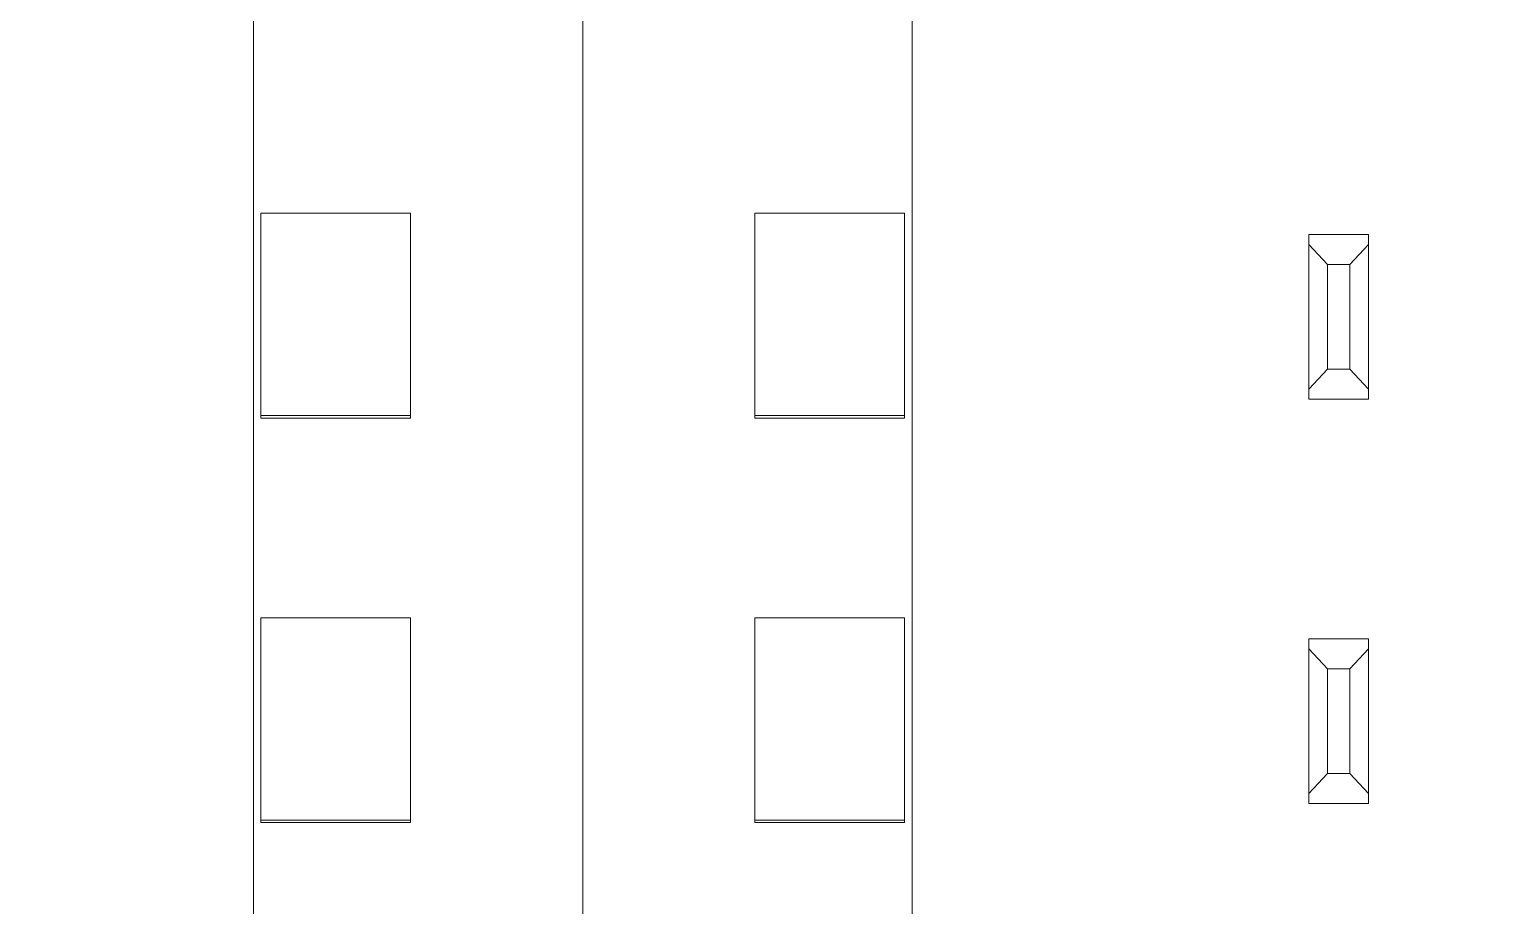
# Model space of a CAD drawing. Header units: millimetres. Extents: x 42151 to 59780, y 37376 to 44547.
# Drawn here: x 48197.24 to 48216.97, y 43287.69 to 43299.38 of the extents above; entities that cross this region are included whole.
import ezdxf

# ---------------------------------------------------------------- set-up
doc = ezdxf.new("R2010")
doc.units = ezdxf.units.MM
doc.set_wipeout_variables(frame=1)
doc.layers.add('000-PI-Oprema', color=30, linetype='Continuous', lineweight=5)
doc.layers.add('SI-ORMAR-Oprema', color=30, linetype='Continuous', lineweight=5)
doc.layers.add('004-PI-DIN Šina', color=3, linetype='Continuous')

# ---------------------------------------------------------------- blocks, each defined once
blk = doc.blocks.new('6ES7531-7KF00-0AB0')
at = {"layer": 'SI-ORMAR-Oprema', "linetype": 'Continuous'}
for p, q in [((-18.954, 48.929), (-18.954, 48.929)), ((-18.954, 48.929), (-18.954, 40.929)), ((-18.954, 46.433), (-27.372, 46.433)), ((-18.954, 40.929), (-29.363, 40.929)), ((-19.763, 37.279), (-19.763, 40.02))]:
    blk.add_line(p, q, dxfattribs=at)
blk.add_open_spline([(-18.954, 40.929), (-27.372, 40.929)], degree=1, dxfattribs=at)
blk.add_wipeout([(-17.038, 69.029), (17.762, 69.029), (17.762, -77.96), (-17.038, -77.971)]).dxf.layer = 'SI-ORMAR-Oprema'
for p, q in [((-17.038, 56.709), (-17.038, -56.709)), ((17.762, 56.709), (17.762, -56.709)), ((-12.638, 54.429), (-12.638, -54.387)), ((13.362, -54.387), (13.362, 54.429)), ((-18.954, 48.929), (-17.038, 48.929)), ((-17.038, 48.929), (-18.954, 48.929)), ((-14.738, 45.01), (-14.738, 47.713)), ((-12.738, 47.713), (-14.738, 47.713)), ((-12.738, 45.01), (-12.738, 47.713)), ((13.462, 45.01), (13.462, 47.713)), ((13.462, 47.713), (15.462, 47.713)), ((15.462, 45.01), (15.462, 47.713)), ((-7.338, 47.429), (-6.538, 47.429)), ((-7.338, 47.295), (-7.338, 47.429)), ((-6.538, 47.429), (-6.538, 47.295)), ((-7.338, 45.362), (-7.338, 47.295)), ((-7.088, 47.029), (-7.338, 47.295)), ((-6.538, 47.295), (-6.788, 47.029)), ((-6.538, 47.295), (-6.538, 45.362)), ((-7.088, 47.029), (-7.088, 45.629)), ((-6.788, 47.029), (-7.088, 47.029)), ((-6.788, 45.629), (-6.788, 47.029)), ((-7.338, 45.362), (-7.088, 45.629)), ((-7.088, 45.629), (-6.788, 45.629)), ((-6.788, 45.629), (-6.538, 45.362)), ((-7.338, 45.229), (-7.338, 45.362)), ((-6.538, 45.229), (-7.338, 45.229)), ((-6.538, 45.362), (-6.538, 45.229)), ((-14.738, 44.977), (-14.738, 45.01)), ((-12.738, 45.01), (-14.738, 45.01)), ((-12.738, 44.977), (-12.738, 45.01)), ((13.462, 45.01), (15.462, 45.01)), ((13.462, 44.977), (13.462, 45.01)), ((15.462, 44.977), (15.462, 45.01)), ((-12.738, 44.977), (-14.738, 44.977)), ((13.462, 44.977), (15.462, 44.977)), ((-14.738, 39.608), (-14.738, 42.311)), ((-12.738, 42.311), (-14.738, 42.311)), ((-12.738, 39.608), (-12.738, 42.311)), ((13.462, 39.608), (13.462, 42.311)), ((13.462, 42.311), (15.462, 42.311)), ((15.462, 39.608), (15.462, 42.311)), ((-7.338, 42.029), (-6.538, 42.029)), ((-7.338, 41.895), (-7.338, 42.029)), ((-7.338, 39.962), (-7.338, 41.895)), ((-7.088, 41.629), (-7.338, 41.895)), ((-6.538, 41.895), (-6.788, 41.629)), ((-6.538, 42.029), (-6.538, 41.895)), ((-6.538, 41.895), (-6.538, 39.962)), ((-7.088, 41.629), (-7.088, 40.229)), ((-6.788, 41.629), (-7.088, 41.629)), ((-6.788, 40.229), (-6.788, 41.629)), ((-7.338, 39.962), (-7.088, 40.229)), ((-7.088, 40.229), (-6.788, 40.229)), ((-6.788, 40.229), (-6.538, 39.962)), ((-17.038, 40.02), (-19.763, 40.02)), ((-7.338, 39.829), (-7.338, 39.962)), ((-6.538, 39.962), (-6.538, 39.829)), ((-6.538, 39.829), (-7.338, 39.829)), ((-14.738, 39.577), (-14.738, 39.608)), ((-12.738, 39.608), (-14.738, 39.608)), ((-12.738, 39.577), (-14.738, 39.577)), ((-12.738, 39.577), (-12.738, 39.608)), ((13.462, 39.577), (13.462, 39.608)), ((13.462, 39.608), (15.462, 39.608)), ((13.462, 39.577), (15.462, 39.577)), ((15.462, 39.577), (15.462, 39.608)), ((-17.038, 39.411), (-19.763, 39.411)), ((-17.038, 38.929), (-19.763, 38.929)), ((-17.038, 38.929), (-19.763, 38.929))]:
    blk.add_line(p, q, dxfattribs=at)
blk = doc.blocks.new('*U117')
at = {"layer": '004-PI-DIN Šina'}
for p, q in [((297.61, 52.625), (-241.3, 52.625)), ((297.61, 46.968), (-241.3, 46.968)), ((297.61, 45.572), (-241.3, 45.572)), ((297.61, 45.259), (-241.3, 45.259)), ((-241.3, 45.238), (297.61, 45.238))]:
    blk.add_line(p, q, dxfattribs=at)

msp = doc.modelspace()

# ---------------------------------------------------------------- block references
at = {"layer": '000-PI-Oprema'}
msp.add_blockref('*U117', (48098.326, 43246.632), dxfattribs=at)

# ---------------------------------------------------------------- next in the draw order: block references
at = {"layer": '000-PI-Oprema', "ltscale": 0.25}
msp.add_blockref('6ES7531-7KF00-0AB0', (48221.665, 43249.218), dxfattribs=at)

# ---------------------------------------------------------------- next in the draw order: block references
msp.add_blockref('6ES7531-7KF00-0AB0', (48186.865, 43249.218), dxfattribs=at)

doc.saveas('drawing.dxf')
